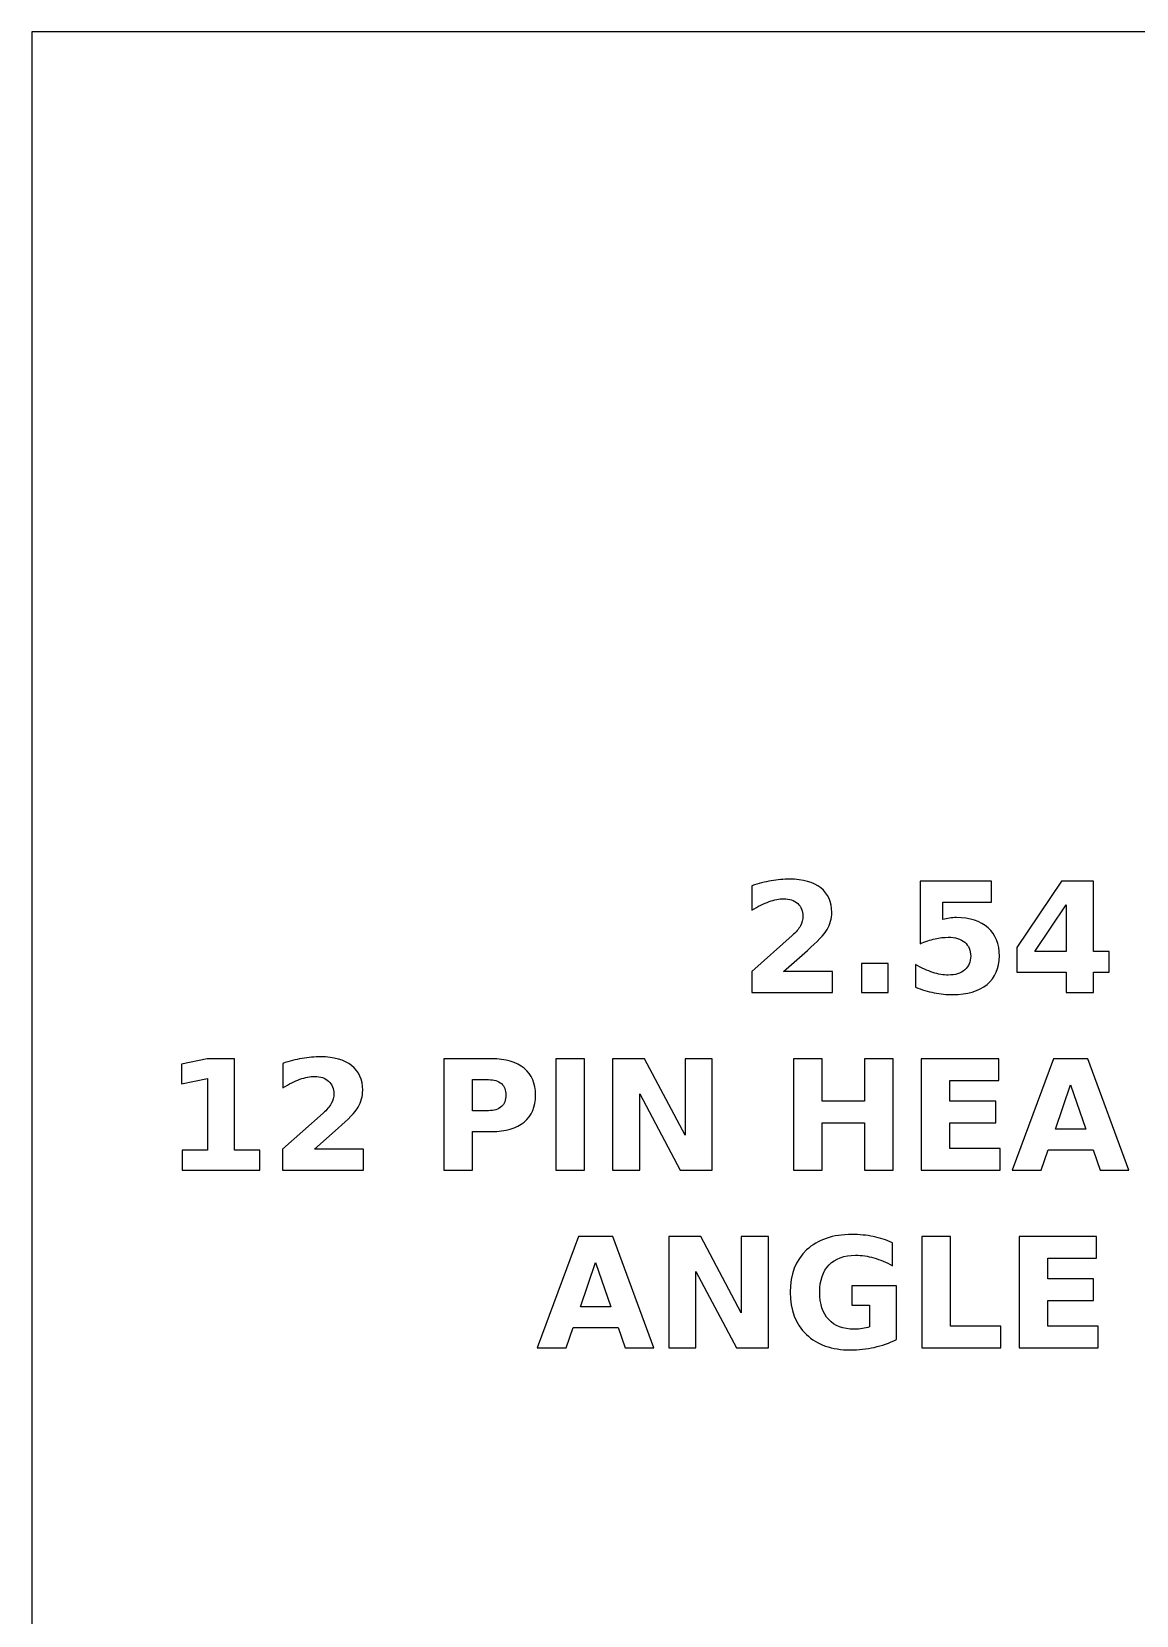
# Model space of a CAD drawing. Header units: centimetres. Extents: x -11.5 to -9.5, y -20.9 to -6.8.
# Drawn here: x -11.5 to -10.479, y -8.314 to -6.85 of the extents above; entities that cross this region are included whole.
import ezdxf

# ---------------------------------------------------------------- set-up
doc = ezdxf.new("R2010")
doc.units = ezdxf.units.CM
doc.header["$MEASUREMENT"] = 0
doc.layers.add('Layer 1', color=7, linetype='Continuous')

msp = doc.modelspace()

# ---------------------------------------------------------------- linework, layer by layer
at = {"layer": 'Layer 1', "color": 7}
msp.add_lwpolyline([(-11.5, -20.85), (-9.5, -20.85), (-9.5, -6.85), (-11.5, -6.85), (-11.5, -20.85)], close=True, dxfattribs=at)
at = {"layer": 'Layer 1', "color": 250}
for points, knots in [([(-10.80503, -7.71872), (-10.80503, -7.71872), (-10.75975, -7.71872), (-10.75975, -7.71872), (-10.75975, -7.71872), (-10.75975, -7.71872), (-10.75975, -7.73822), (-10.75975, -7.73822), (-10.75975, -7.73822), (-10.75975, -7.73822), (-10.83452, -7.73822), (-10.83452, -7.73822), (-10.83452, -7.73822), (-10.83452, -7.73822), (-10.83452, -7.71872), (-10.83452, -7.71872), (-10.83452, -7.71872), (-10.83452, -7.71872), (-10.79696, -7.68559), (-10.79696, -7.68559), (-10.79696, -7.68559), (-10.7936, -7.68255), (-10.79113, -7.67959), (-10.78953, -7.6767), (-10.78953, -7.6767), (-10.78791, -7.6738), (-10.78711, -7.67079), (-10.78711, -7.66766), (-10.78711, -7.66766), (-10.78711, -7.66284), (-10.78873, -7.65896), (-10.79197, -7.65602), (-10.79197, -7.65602), (-10.7952, -7.65308), (-10.7995, -7.65163), (-10.80489, -7.65163), (-10.80489, -7.65163), (-10.80902, -7.65163), (-10.81354, -7.65252), (-10.81846, -7.65428), (-10.81846, -7.65428), (-10.82337, -7.65605), (-10.82864, -7.65868), (-10.83424, -7.66216), (-10.83424, -7.66216), (-10.83424, -7.66216), (-10.83424, -7.63956), (-10.83424, -7.63956), (-10.83424, -7.63956), (-10.82826, -7.63759), (-10.82236, -7.63608), (-10.81653, -7.63505), (-10.81653, -7.63505), (-10.81069, -7.63401), (-10.80498, -7.63349), (-10.79936, -7.63349), (-10.79936, -7.63349), (-10.78706, -7.63349), (-10.77749, -7.6362), (-10.77067, -7.64163), (-10.77067, -7.64163), (-10.76385, -7.64704), (-10.76044, -7.65459), (-10.76044, -7.6643), (-10.76044, -7.6643), (-10.76044, -7.6699), (-10.76189, -7.67512), (-10.76479, -7.67997), (-10.76479, -7.67997), (-10.76768, -7.68481), (-10.77377, -7.6913), (-10.78304, -7.69944), (-10.78304, -7.69944), (-10.78304, -7.69944), (-10.80503, -7.71872), (-10.80503, -7.71872)], [0, 0, 0, 0, 0.0526316, 0.0526316, 0.0526316, 0.0526316, 0.1052632, 0.1052632, 0.1052632, 0.1052632, 0.1578947, 0.1578947, 0.1578947, 0.1578947, 0.2105263, 0.2105263, 0.2105263, 0.2105263, 0.2631579, 0.2631579, 0.2631579, 0.2631579, 0.3157895, 0.3157895, 0.3157895, 0.3157895, 0.3684211, 0.3684211, 0.3684211, 0.3684211, 0.4210526, 0.4210526, 0.4210526, 0.4210526, 0.4736842, 0.4736842, 0.4736842, 0.4736842, 0.5263158, 0.5263158, 0.5263158, 0.5263158, 0.5789474, 0.5789474, 0.5789474, 0.5789474, 0.6315789, 0.6315789, 0.6315789, 0.6315789, 0.6842105, 0.6842105, 0.6842105, 0.6842105, 0.7368421, 0.7368421, 0.7368421, 0.7368421, 0.7894737, 0.7894737, 0.7894737, 0.7894737, 0.8421053, 0.8421053, 0.8421053, 0.8421053, 0.8947368, 0.8947368, 0.8947368, 0.8947368, 0.9473684, 0.9473684, 0.9473684, 0.9473684, 1, 1, 1, 1]), ([(-10.67894, -7.63535), (-10.67894, -7.63535), (-10.613, -7.63535), (-10.613, -7.63535), (-10.613, -7.63535), (-10.613, -7.63535), (-10.613, -7.65485), (-10.613, -7.65485), (-10.613, -7.65485), (-10.613, -7.65485), (-10.6578, -7.65485), (-10.6578, -7.65485), (-10.6578, -7.65485), (-10.6578, -7.65485), (-10.6578, -7.67077), (-10.6578, -7.67077), (-10.6578, -7.67077), (-10.65578, -7.67023), (-10.65375, -7.66981), (-10.65171, -7.6695), (-10.65171, -7.6695), (-10.64966, -7.66919), (-10.64752, -7.66905), (-10.64533, -7.66905), (-10.64533, -7.66905), (-10.63278, -7.66905), (-10.62302, -7.67218), (-10.61603, -7.67846), (-10.61603, -7.67846), (-10.60905, -7.68472), (-10.60557, -7.69346), (-10.60557, -7.70466), (-10.60557, -7.70466), (-10.60557, -7.71578), (-10.60938, -7.72449), (-10.61697, -7.73079), (-10.61697, -7.73079), (-10.62457, -7.73707), (-10.63513, -7.74022), (-10.64863, -7.74022), (-10.64863, -7.74022), (-10.65446, -7.74022), (-10.66025, -7.73965), (-10.66596, -7.73853), (-10.66596, -7.73853), (-10.67168, -7.7374), (-10.67737, -7.7357), (-10.68301, -7.7334), (-10.68301, -7.7334), (-10.68301, -7.7334), (-10.68301, -7.71251), (-10.68301, -7.71251), (-10.68301, -7.71251), (-10.67741, -7.71574), (-10.6721, -7.71814), (-10.66707, -7.71973), (-10.66707, -7.71973), (-10.66203, -7.72136), (-10.65728, -7.72216), (-10.65284, -7.72216), (-10.65284, -7.72216), (-10.64639, -7.72216), (-10.64134, -7.72058), (-10.63764, -7.71743), (-10.63764, -7.71743), (-10.63395, -7.7143), (-10.63209, -7.71005), (-10.63209, -7.70466), (-10.63209, -7.70466), (-10.63209, -7.69925), (-10.63395, -7.69499), (-10.63764, -7.69187), (-10.63764, -7.69187), (-10.64134, -7.68874), (-10.64639, -7.68719), (-10.65284, -7.68719), (-10.65284, -7.68719), (-10.65665, -7.68719), (-10.66072, -7.68768), (-10.66502, -7.68867), (-10.66502, -7.68867), (-10.66935, -7.68965), (-10.67398, -7.69118), (-10.67894, -7.69325), (-10.67894, -7.69325), (-10.67894, -7.69325), (-10.67894, -7.63535), (-10.67894, -7.63535)], [0, 0, 0, 0, 0.0454545, 0.0454545, 0.0454545, 0.0454545, 0.0909091, 0.0909091, 0.0909091, 0.0909091, 0.1363636, 0.1363636, 0.1363636, 0.1363636, 0.1818182, 0.1818182, 0.1818182, 0.1818182, 0.2272727, 0.2272727, 0.2272727, 0.2272727, 0.2727273, 0.2727273, 0.2727273, 0.2727273, 0.3181818, 0.3181818, 0.3181818, 0.3181818, 0.3636364, 0.3636364, 0.3636364, 0.3636364, 0.4090909, 0.4090909, 0.4090909, 0.4090909, 0.4545455, 0.4545455, 0.4545455, 0.4545455, 0.5, 0.5, 0.5, 0.5, 0.5454545, 0.5454545, 0.5454545, 0.5454545, 0.5909091, 0.5909091, 0.5909091, 0.5909091, 0.6363636, 0.6363636, 0.6363636, 0.6363636, 0.6818182, 0.6818182, 0.6818182, 0.6818182, 0.7272727, 0.7272727, 0.7272727, 0.7272727, 0.7727273, 0.7727273, 0.7727273, 0.7727273, 0.8181818, 0.8181818, 0.8181818, 0.8181818, 0.8636364, 0.8636364, 0.8636364, 0.8636364, 0.9090909, 0.9090909, 0.9090909, 0.9090909, 0.9545455, 0.9545455, 0.9545455, 0.9545455, 1, 1, 1, 1]), ([(-10.54816, -7.63535), (-10.54816, -7.63535), (-10.51866, -7.63535), (-10.51866, -7.63535), (-10.51866, -7.63535), (-10.51866, -7.63535), (-10.51866, -7.70026), (-10.51866, -7.70026), (-10.51866, -7.70026), (-10.51866, -7.70026), (-10.50399, -7.70026), (-10.50399, -7.70026), (-10.50399, -7.70026), (-10.50399, -7.70026), (-10.50399, -7.71948), (-10.50399, -7.71948), (-10.50399, -7.71948), (-10.50399, -7.71948), (-10.51866, -7.71948), (-10.51866, -7.71948), (-10.51866, -7.71948), (-10.51866, -7.71948), (-10.51866, -7.73822), (-10.51866, -7.73822), (-10.51866, -7.73822), (-10.51866, -7.73822), (-10.54373, -7.73822), (-10.54373, -7.73822), (-10.54373, -7.73822), (-10.54373, -7.73822), (-10.54373, -7.71948), (-10.54373, -7.71948), (-10.54373, -7.71948), (-10.54373, -7.71948), (-10.58936, -7.71948), (-10.58936, -7.71948), (-10.58936, -7.71948), (-10.58936, -7.71948), (-10.58936, -7.69673), (-10.58936, -7.69673), (-10.58936, -7.69673), (-10.58936, -7.69673), (-10.54816, -7.63535), (-10.54816, -7.63535)], [0, 0, 0, 0, 0.0909091, 0.0909091, 0.0909091, 0.0909091, 0.1818182, 0.1818182, 0.1818182, 0.1818182, 0.2727273, 0.2727273, 0.2727273, 0.2727273, 0.3636364, 0.3636364, 0.3636364, 0.3636364, 0.4545455, 0.4545455, 0.4545455, 0.4545455, 0.5454545, 0.5454545, 0.5454545, 0.5454545, 0.6363636, 0.6363636, 0.6363636, 0.6363636, 0.7272727, 0.7272727, 0.7272727, 0.7272727, 0.8181818, 0.8181818, 0.8181818, 0.8181818, 0.9090909, 0.9090909, 0.9090909, 0.9090909, 1, 1, 1, 1]), ([(-10.54373, -7.6572), (-10.54373, -7.6572), (-10.57283, -7.70026), (-10.57283, -7.70026), (-10.57283, -7.70026), (-10.57283, -7.70026), (-10.54373, -7.70026), (-10.54373, -7.70026), (-10.54373, -7.70026), (-10.54373, -7.70026), (-10.54373, -7.6572), (-10.54373, -7.6572)], [0, 0, 0, 0, 0.3333333, 0.3333333, 0.3333333, 0.3333333, 0.6666667, 0.6666667, 0.6666667, 0.6666667, 1, 1, 1, 1]), ([(-10.73311, -7.71155), (-10.73311, -7.71155), (-10.70829, -7.71155), (-10.70829, -7.71155), (-10.70829, -7.71155), (-10.70829, -7.71155), (-10.70829, -7.73822), (-10.70829, -7.73822), (-10.70829, -7.73822), (-10.70829, -7.73822), (-10.73311, -7.73822), (-10.73311, -7.73822), (-10.73311, -7.73822), (-10.73311, -7.73822), (-10.73311, -7.71155), (-10.73311, -7.71155)], [0, 0, 0, 0, 0.25, 0.25, 0.25, 0.25, 0.5, 0.5, 0.5, 0.5, 0.75, 0.75, 0.75, 0.75, 1, 1, 1, 1]), ([(-11.36095, -7.88415), (-11.36095, -7.88415), (-11.33752, -7.88415), (-11.33752, -7.88415), (-11.33752, -7.88415), (-11.33752, -7.88415), (-11.33752, -7.81766), (-11.33752, -7.81766), (-11.33752, -7.81766), (-11.33752, -7.81766), (-11.36156, -7.82263), (-11.36156, -7.82263), (-11.36156, -7.82263), (-11.36156, -7.82263), (-11.36156, -7.80456), (-11.36156, -7.80456), (-11.36156, -7.80456), (-11.36156, -7.80456), (-11.33766, -7.7996), (-11.33766, -7.7996), (-11.33766, -7.7996), (-11.33766, -7.7996), (-11.31245, -7.7996), (-11.31245, -7.7996), (-11.31245, -7.7996), (-11.31245, -7.7996), (-11.31245, -7.88415), (-11.31245, -7.88415), (-11.31245, -7.88415), (-11.31245, -7.88415), (-11.28903, -7.88415), (-11.28903, -7.88415), (-11.28903, -7.88415), (-11.28903, -7.88415), (-11.28903, -7.90247), (-11.28903, -7.90247), (-11.28903, -7.90247), (-11.28903, -7.90247), (-11.36095, -7.90247), (-11.36095, -7.90247), (-11.36095, -7.90247), (-11.36095, -7.90247), (-11.36095, -7.88415), (-11.36095, -7.88415)], [0, 0, 0, 0, 0.0909091, 0.0909091, 0.0909091, 0.0909091, 0.1818182, 0.1818182, 0.1818182, 0.1818182, 0.2727273, 0.2727273, 0.2727273, 0.2727273, 0.3636364, 0.3636364, 0.3636364, 0.3636364, 0.4545455, 0.4545455, 0.4545455, 0.4545455, 0.5454545, 0.5454545, 0.5454545, 0.5454545, 0.6363636, 0.6363636, 0.6363636, 0.6363636, 0.7272727, 0.7272727, 0.7272727, 0.7272727, 0.8181818, 0.8181818, 0.8181818, 0.8181818, 0.9090909, 0.9090909, 0.9090909, 0.9090909, 1, 1, 1, 1]), ([(-11.23863, -7.88297), (-11.23863, -7.88297), (-11.19335, -7.88297), (-11.19335, -7.88297), (-11.19335, -7.88297), (-11.19335, -7.88297), (-11.19335, -7.90247), (-11.19335, -7.90247), (-11.19335, -7.90247), (-11.19335, -7.90247), (-11.26812, -7.90247), (-11.26812, -7.90247), (-11.26812, -7.90247), (-11.26812, -7.90247), (-11.26812, -7.88297), (-11.26812, -7.88297), (-11.26812, -7.88297), (-11.26812, -7.88297), (-11.23056, -7.84984), (-11.23056, -7.84984), (-11.23056, -7.84984), (-11.2272, -7.8468), (-11.22473, -7.84384), (-11.22313, -7.84095), (-11.22313, -7.84095), (-11.22151, -7.83805), (-11.22071, -7.83504), (-11.22071, -7.83191), (-11.22071, -7.83191), (-11.22071, -7.82709), (-11.22233, -7.82321), (-11.22557, -7.82027), (-11.22557, -7.82027), (-11.2288, -7.81733), (-11.2331, -7.81588), (-11.23849, -7.81588), (-11.23849, -7.81588), (-11.24262, -7.81588), (-11.24714, -7.81677), (-11.25206, -7.81853), (-11.25206, -7.81853), (-11.25697, -7.8203), (-11.26224, -7.82293), (-11.26784, -7.82641), (-11.26784, -7.82641), (-11.26784, -7.82641), (-11.26784, -7.80381), (-11.26784, -7.80381), (-11.26784, -7.80381), (-11.26186, -7.80184), (-11.25596, -7.80033), (-11.25013, -7.7993), (-11.25013, -7.7993), (-11.24429, -7.79826), (-11.23858, -7.79774), (-11.23296, -7.79774), (-11.23296, -7.79774), (-11.22066, -7.79774), (-11.21109, -7.80045), (-11.20427, -7.80588), (-11.20427, -7.80588), (-11.19745, -7.81129), (-11.19404, -7.81884), (-11.19404, -7.82855), (-11.19404, -7.82855), (-11.19404, -7.83415), (-11.19549, -7.83937), (-11.19839, -7.84422), (-11.19839, -7.84422), (-11.20128, -7.84906), (-11.20737, -7.85555), (-11.21664, -7.86369), (-11.21664, -7.86369), (-11.21664, -7.86369), (-11.23863, -7.88297), (-11.23863, -7.88297)], [0, 0, 0, 0, 0.0526316, 0.0526316, 0.0526316, 0.0526316, 0.1052632, 0.1052632, 0.1052632, 0.1052632, 0.1578947, 0.1578947, 0.1578947, 0.1578947, 0.2105263, 0.2105263, 0.2105263, 0.2105263, 0.2631579, 0.2631579, 0.2631579, 0.2631579, 0.3157895, 0.3157895, 0.3157895, 0.3157895, 0.3684211, 0.3684211, 0.3684211, 0.3684211, 0.4210526, 0.4210526, 0.4210526, 0.4210526, 0.4736842, 0.4736842, 0.4736842, 0.4736842, 0.5263158, 0.5263158, 0.5263158, 0.5263158, 0.5789474, 0.5789474, 0.5789474, 0.5789474, 0.6315789, 0.6315789, 0.6315789, 0.6315789, 0.6842105, 0.6842105, 0.6842105, 0.6842105, 0.7368421, 0.7368421, 0.7368421, 0.7368421, 0.7894737, 0.7894737, 0.7894737, 0.7894737, 0.8421053, 0.8421053, 0.8421053, 0.8421053, 0.8947368, 0.8947368, 0.8947368, 0.8947368, 0.9473684, 0.9473684, 0.9473684, 0.9473684, 1, 1, 1, 1]), ([(-11.11901, -7.7996), (-11.11901, -7.7996), (-11.07499, -7.7996), (-11.07499, -7.7996), (-11.07499, -7.7996), (-11.06189, -7.7996), (-11.05184, -7.80252), (-11.04483, -7.80833), (-11.04483, -7.80833), (-11.03783, -7.81414), (-11.03432, -7.82241), (-11.03432, -7.83316), (-11.03432, -7.83316), (-11.03432, -7.84393), (-11.03783, -7.85223), (-11.04483, -7.85804), (-11.04483, -7.85804), (-11.05184, -7.86385), (-11.06189, -7.86677), (-11.07499, -7.86677), (-11.07499, -7.86677), (-11.07499, -7.86677), (-11.09248, -7.86677), (-11.09248, -7.86677), (-11.09248, -7.86677), (-11.09248, -7.86677), (-11.09248, -7.90247), (-11.09248, -7.90247), (-11.09248, -7.90247), (-11.09248, -7.90247), (-11.11901, -7.90247), (-11.11901, -7.90247), (-11.11901, -7.90247), (-11.11901, -7.90247), (-11.11901, -7.7996), (-11.11901, -7.7996)], [0, 0, 0, 0, 0.1111111, 0.1111111, 0.1111111, 0.1111111, 0.2222222, 0.2222222, 0.2222222, 0.2222222, 0.3333333, 0.3333333, 0.3333333, 0.3333333, 0.4444444, 0.4444444, 0.4444444, 0.4444444, 0.5555556, 0.5555556, 0.5555556, 0.5555556, 0.6666667, 0.6666667, 0.6666667, 0.6666667, 0.7777778, 0.7777778, 0.7777778, 0.7777778, 0.8888889, 0.8888889, 0.8888889, 0.8888889, 1, 1, 1, 1]), ([(-11.0156, -7.7996), (-11.0156, -7.7996), (-10.98907, -7.7996), (-10.98907, -7.7996), (-10.98907, -7.7996), (-10.98907, -7.7996), (-10.98907, -7.90247), (-10.98907, -7.90247), (-10.98907, -7.90247), (-10.98907, -7.90247), (-11.0156, -7.90247), (-11.0156, -7.90247), (-11.0156, -7.90247), (-11.0156, -7.90247), (-11.0156, -7.7996), (-11.0156, -7.7996)], [0, 0, 0, 0, 0.25, 0.25, 0.25, 0.25, 0.5, 0.5, 0.5, 0.5, 0.75, 0.75, 0.75, 0.75, 1, 1, 1, 1]), ([(-10.96311, -7.7996), (-10.96311, -7.7996), (-10.93348, -7.7996), (-10.93348, -7.7996), (-10.93348, -7.7996), (-10.93348, -7.7996), (-10.89606, -7.87016), (-10.89606, -7.87016), (-10.89606, -7.87016), (-10.89606, -7.87016), (-10.89606, -7.7996), (-10.89606, -7.7996), (-10.89606, -7.7996), (-10.89606, -7.7996), (-10.87092, -7.7996), (-10.87092, -7.7996), (-10.87092, -7.7996), (-10.87092, -7.7996), (-10.87092, -7.90247), (-10.87092, -7.90247), (-10.87092, -7.90247), (-10.87092, -7.90247), (-10.90055, -7.90247), (-10.90055, -7.90247), (-10.90055, -7.90247), (-10.90055, -7.90247), (-10.93797, -7.83191), (-10.93797, -7.83191), (-10.93797, -7.83191), (-10.93797, -7.83191), (-10.93797, -7.90247), (-10.93797, -7.90247), (-10.93797, -7.90247), (-10.93797, -7.90247), (-10.96311, -7.90247), (-10.96311, -7.90247), (-10.96311, -7.90247), (-10.96311, -7.90247), (-10.96311, -7.7996), (-10.96311, -7.7996)], [0, 0, 0, 0, 0.1, 0.1, 0.1, 0.1, 0.2, 0.2, 0.2, 0.2, 0.3, 0.3, 0.3, 0.3, 0.4, 0.4, 0.4, 0.4, 0.5, 0.5, 0.5, 0.5, 0.6, 0.6, 0.6, 0.6, 0.7, 0.7, 0.7, 0.7, 0.8, 0.8, 0.8, 0.8, 0.9, 0.9, 0.9, 0.9, 1, 1, 1, 1]), ([(-10.79589, -7.7996), (-10.79589, -7.7996), (-10.76936, -7.7996), (-10.76936, -7.7996), (-10.76936, -7.7996), (-10.76936, -7.7996), (-10.76936, -7.83881), (-10.76936, -7.83881), (-10.76936, -7.83881), (-10.76936, -7.83881), (-10.73023, -7.83881), (-10.73023, -7.83881), (-10.73023, -7.83881), (-10.73023, -7.83881), (-10.73023, -7.7996), (-10.73023, -7.7996), (-10.73023, -7.7996), (-10.73023, -7.7996), (-10.7037, -7.7996), (-10.7037, -7.7996), (-10.7037, -7.7996), (-10.7037, -7.7996), (-10.7037, -7.90247), (-10.7037, -7.90247), (-10.7037, -7.90247), (-10.7037, -7.90247), (-10.73023, -7.90247), (-10.73023, -7.90247), (-10.73023, -7.90247), (-10.73023, -7.90247), (-10.73023, -7.85887), (-10.73023, -7.85887), (-10.73023, -7.85887), (-10.73023, -7.85887), (-10.76936, -7.85887), (-10.76936, -7.85887), (-10.76936, -7.85887), (-10.76936, -7.85887), (-10.76936, -7.90247), (-10.76936, -7.90247), (-10.76936, -7.90247), (-10.76936, -7.90247), (-10.79589, -7.90247), (-10.79589, -7.90247), (-10.79589, -7.90247), (-10.79589, -7.90247), (-10.79589, -7.7996), (-10.79589, -7.7996)], [0, 0, 0, 0, 0.0833333, 0.0833333, 0.0833333, 0.0833333, 0.1666667, 0.1666667, 0.1666667, 0.1666667, 0.25, 0.25, 0.25, 0.25, 0.3333333, 0.3333333, 0.3333333, 0.3333333, 0.4166667, 0.4166667, 0.4166667, 0.4166667, 0.5, 0.5, 0.5, 0.5, 0.5833333, 0.5833333, 0.5833333, 0.5833333, 0.6666667, 0.6666667, 0.6666667, 0.6666667, 0.75, 0.75, 0.75, 0.75, 0.8333333, 0.8333333, 0.8333333, 0.8333333, 0.9166667, 0.9166667, 0.9166667, 0.9166667, 1, 1, 1, 1]), ([(-10.6778, -7.7996), (-10.6778, -7.7996), (-10.60621, -7.7996), (-10.60621, -7.7996), (-10.60621, -7.7996), (-10.60621, -7.7996), (-10.60621, -7.81966), (-10.60621, -7.81966), (-10.60621, -7.81966), (-10.60621, -7.81966), (-10.65127, -7.81966), (-10.65127, -7.81966), (-10.65127, -7.81966), (-10.65127, -7.81966), (-10.65127, -7.83881), (-10.65127, -7.83881), (-10.65127, -7.83881), (-10.65127, -7.83881), (-10.60892, -7.83881), (-10.60892, -7.83881), (-10.60892, -7.83881), (-10.60892, -7.83881), (-10.60892, -7.85887), (-10.60892, -7.85887), (-10.60892, -7.85887), (-10.60892, -7.85887), (-10.65127, -7.85887), (-10.65127, -7.85887), (-10.65127, -7.85887), (-10.65127, -7.85887), (-10.65127, -7.88241), (-10.65127, -7.88241), (-10.65127, -7.88241), (-10.65127, -7.88241), (-10.60471, -7.88241), (-10.60471, -7.88241), (-10.60471, -7.88241), (-10.60471, -7.88241), (-10.60471, -7.90247), (-10.60471, -7.90247), (-10.60471, -7.90247), (-10.60471, -7.90247), (-10.6778, -7.90247), (-10.6778, -7.90247), (-10.6778, -7.90247), (-10.6778, -7.90247), (-10.6778, -7.7996), (-10.6778, -7.7996)], [0, 0, 0, 0, 0.0833333, 0.0833333, 0.0833333, 0.0833333, 0.1666667, 0.1666667, 0.1666667, 0.1666667, 0.25, 0.25, 0.25, 0.25, 0.3333333, 0.3333333, 0.3333333, 0.3333333, 0.4166667, 0.4166667, 0.4166667, 0.4166667, 0.5, 0.5, 0.5, 0.5, 0.5833333, 0.5833333, 0.5833333, 0.5833333, 0.6666667, 0.6666667, 0.6666667, 0.6666667, 0.75, 0.75, 0.75, 0.75, 0.8333333, 0.8333333, 0.8333333, 0.8333333, 0.9166667, 0.9166667, 0.9166667, 0.9166667, 1, 1, 1, 1]), ([(-10.51898, -7.88375), (-10.51898, -7.88375), (-10.56047, -7.88375), (-10.56047, -7.88375), (-10.56047, -7.88375), (-10.56047, -7.88375), (-10.56701, -7.90247), (-10.56701, -7.90247), (-10.56701, -7.90247), (-10.56701, -7.90247), (-10.59368, -7.90247), (-10.59368, -7.90247), (-10.59368, -7.90247), (-10.59368, -7.90247), (-10.55558, -7.7996), (-10.55558, -7.7996), (-10.55558, -7.7996), (-10.55558, -7.7996), (-10.52395, -7.7996), (-10.52395, -7.7996), (-10.52395, -7.7996), (-10.52395, -7.7996), (-10.48585, -7.90247), (-10.48585, -7.90247), (-10.48585, -7.90247), (-10.48585, -7.90247), (-10.51252, -7.90247), (-10.51252, -7.90247), (-10.51252, -7.90247), (-10.51252, -7.90247), (-10.51898, -7.88375), (-10.51898, -7.88375)], [0, 0, 0, 0, 0.125, 0.125, 0.125, 0.125, 0.25, 0.25, 0.25, 0.25, 0.375, 0.375, 0.375, 0.375, 0.5, 0.5, 0.5, 0.5, 0.625, 0.625, 0.625, 0.625, 0.75, 0.75, 0.75, 0.75, 0.875, 0.875, 0.875, 0.875, 1, 1, 1, 1]), ([(-11.09248, -7.81882), (-11.09248, -7.81882), (-11.09248, -7.84755), (-11.09248, -7.84755), (-11.09248, -7.84755), (-11.09248, -7.84755), (-11.07781, -7.84755), (-11.07781, -7.84755), (-11.07781, -7.84755), (-11.07266, -7.84755), (-11.06868, -7.84631), (-11.06588, -7.84379), (-11.06588, -7.84379), (-11.06308, -7.8413), (-11.06167, -7.83775), (-11.06167, -7.83316), (-11.06167, -7.83316), (-11.06167, -7.82855), (-11.06308, -7.82502), (-11.06588, -7.82253), (-11.06588, -7.82253), (-11.06868, -7.82006), (-11.07266, -7.81882), (-11.07781, -7.81882), (-11.07781, -7.81882), (-11.07781, -7.81882), (-11.09248, -7.81882), (-11.09248, -7.81882)], [0, 0, 0, 0, 0.1428571, 0.1428571, 0.1428571, 0.1428571, 0.2857143, 0.2857143, 0.2857143, 0.2857143, 0.4285714, 0.4285714, 0.4285714, 0.4285714, 0.5714286, 0.5714286, 0.5714286, 0.5714286, 0.7142857, 0.7142857, 0.7142857, 0.7142857, 0.8571429, 0.8571429, 0.8571429, 0.8571429, 1, 1, 1, 1]), ([(-10.55386, -7.86465), (-10.55386, -7.86465), (-10.52566, -7.86465), (-10.52566, -7.86465), (-10.52566, -7.86465), (-10.52566, -7.86465), (-10.53973, -7.82373), (-10.53973, -7.82373), (-10.53973, -7.82373), (-10.53973, -7.82373), (-10.55386, -7.86465), (-10.55386, -7.86465)], [0, 0, 0, 0, 0.3333333, 0.3333333, 0.3333333, 0.3333333, 0.6666667, 0.6666667, 0.6666667, 0.6666667, 1, 1, 1, 1]), ([(-10.95799, -8.048), (-10.95799, -8.048), (-10.99948, -8.048), (-10.99948, -8.048), (-10.99948, -8.048), (-10.99948, -8.048), (-11.00602, -8.06672), (-11.00602, -8.06672), (-11.00602, -8.06672), (-11.00602, -8.06672), (-11.03269, -8.06672), (-11.03269, -8.06672), (-11.03269, -8.06672), (-11.03269, -8.06672), (-10.99459, -7.96385), (-10.99459, -7.96385), (-10.99459, -7.96385), (-10.99459, -7.96385), (-10.96296, -7.96385), (-10.96296, -7.96385), (-10.96296, -7.96385), (-10.96296, -7.96385), (-10.92486, -8.06672), (-10.92486, -8.06672), (-10.92486, -8.06672), (-10.92486, -8.06672), (-10.95153, -8.06672), (-10.95153, -8.06672), (-10.95153, -8.06672), (-10.95153, -8.06672), (-10.95799, -8.048), (-10.95799, -8.048)], [0, 0, 0, 0, 0.125, 0.125, 0.125, 0.125, 0.25, 0.25, 0.25, 0.25, 0.375, 0.375, 0.375, 0.375, 0.5, 0.5, 0.5, 0.5, 0.625, 0.625, 0.625, 0.625, 0.75, 0.75, 0.75, 0.75, 0.875, 0.875, 0.875, 0.875, 1, 1, 1, 1]), ([(-10.91119, -7.96385), (-10.91119, -7.96385), (-10.88156, -7.96385), (-10.88156, -7.96385), (-10.88156, -7.96385), (-10.88156, -7.96385), (-10.84414, -8.03441), (-10.84414, -8.03441), (-10.84414, -8.03441), (-10.84414, -8.03441), (-10.84414, -7.96385), (-10.84414, -7.96385), (-10.84414, -7.96385), (-10.84414, -7.96385), (-10.819, -7.96385), (-10.819, -7.96385), (-10.819, -7.96385), (-10.819, -7.96385), (-10.819, -8.06672), (-10.819, -8.06672), (-10.819, -8.06672), (-10.819, -8.06672), (-10.84863, -8.06672), (-10.84863, -8.06672), (-10.84863, -8.06672), (-10.84863, -8.06672), (-10.88605, -7.99616), (-10.88605, -7.99616), (-10.88605, -7.99616), (-10.88605, -7.99616), (-10.88605, -8.06672), (-10.88605, -8.06672), (-10.88605, -8.06672), (-10.88605, -8.06672), (-10.91119, -8.06672), (-10.91119, -8.06672), (-10.91119, -8.06672), (-10.91119, -8.06672), (-10.91119, -7.96385), (-10.91119, -7.96385)], [0, 0, 0, 0, 0.1, 0.1, 0.1, 0.1, 0.2, 0.2, 0.2, 0.2, 0.3, 0.3, 0.3, 0.3, 0.4, 0.4, 0.4, 0.4, 0.5, 0.5, 0.5, 0.5, 0.6, 0.6, 0.6, 0.6, 0.7, 0.7, 0.7, 0.7, 0.8, 0.8, 0.8, 0.8, 0.9, 0.9, 0.9, 0.9, 1, 1, 1, 1]), ([(-10.70063, -8.05908), (-10.70724, -8.0623), (-10.7141, -8.0647), (-10.72123, -8.06632), (-10.72123, -8.06632), (-10.72836, -8.06792), (-10.73569, -8.06872), (-10.74329, -8.06872), (-10.74329, -8.06872), (-10.76041, -8.06872), (-10.77398, -8.06392), (-10.784, -8.05435), (-10.784, -8.05435), (-10.79402, -8.04478), (-10.79903, -8.0318), (-10.79903, -8.01538), (-10.79903, -8.01538), (-10.79903, -7.9988), (-10.79392, -7.98577), (-10.78374, -7.97624), (-10.78374, -7.97624), (-10.77353, -7.96674), (-10.75956, -7.96199), (-10.74183, -7.96199), (-10.74183, -7.96199), (-10.73499, -7.96199), (-10.72843, -7.96263), (-10.72215, -7.96392), (-10.72215, -7.96392), (-10.71589, -7.96521), (-10.70996, -7.96712), (-10.70441, -7.96964), (-10.70441, -7.96964), (-10.70441, -7.96964), (-10.70441, -7.99092), (-10.70441, -7.99092), (-10.70441, -7.99092), (-10.71015, -7.98765), (-10.71587, -7.98523), (-10.72154, -7.98363), (-10.72154, -7.98363), (-10.7272, -7.98201), (-10.73289, -7.98121), (-10.73859, -7.98121), (-10.73859, -7.98121), (-10.74917, -7.98121), (-10.75731, -7.98417), (-10.76302, -7.99007), (-10.76302, -7.99007), (-10.76874, -7.99598), (-10.77161, -8.00442), (-10.77161, -8.01538), (-10.77161, -8.01538), (-10.77161, -8.02627), (-10.76885, -8.03469), (-10.76333, -8.04061), (-10.76333, -8.04061), (-10.75782, -8.04654), (-10.74999, -8.0495), (-10.73983, -8.0495), (-10.73983, -8.0495), (-10.73708, -8.0495), (-10.73452, -8.04934), (-10.73214, -8.04899), (-10.73214, -8.04899), (-10.72977, -8.04863), (-10.72765, -8.04809), (-10.72577, -8.04736), (-10.72577, -8.04736), (-10.72577, -8.04736), (-10.72577, -8.02737), (-10.72577, -8.02737), (-10.72577, -8.02737), (-10.72577, -8.02737), (-10.74195, -8.02737), (-10.74195, -8.02737), (-10.74195, -8.02737), (-10.74195, -8.02737), (-10.74195, -8.00959), (-10.74195, -8.00959), (-10.74195, -8.00959), (-10.74195, -8.00959), (-10.70063, -8.00959), (-10.70063, -8.00959), (-10.70063, -8.00959), (-10.70063, -8.00959), (-10.70063, -8.05908), (-10.70063, -8.05908)], [0, 0, 0, 0, 0.0454545, 0.0454545, 0.0454545, 0.0454545, 0.0909091, 0.0909091, 0.0909091, 0.0909091, 0.1363636, 0.1363636, 0.1363636, 0.1363636, 0.1818182, 0.1818182, 0.1818182, 0.1818182, 0.2272727, 0.2272727, 0.2272727, 0.2272727, 0.2727273, 0.2727273, 0.2727273, 0.2727273, 0.3181818, 0.3181818, 0.3181818, 0.3181818, 0.3636364, 0.3636364, 0.3636364, 0.3636364, 0.4090909, 0.4090909, 0.4090909, 0.4090909, 0.4545455, 0.4545455, 0.4545455, 0.4545455, 0.5, 0.5, 0.5, 0.5, 0.5454545, 0.5454545, 0.5454545, 0.5454545, 0.5909091, 0.5909091, 0.5909091, 0.5909091, 0.6363636, 0.6363636, 0.6363636, 0.6363636, 0.6818182, 0.6818182, 0.6818182, 0.6818182, 0.7272727, 0.7272727, 0.7272727, 0.7272727, 0.7727273, 0.7727273, 0.7727273, 0.7727273, 0.8181818, 0.8181818, 0.8181818, 0.8181818, 0.8636364, 0.8636364, 0.8636364, 0.8636364, 0.9090909, 0.9090909, 0.9090909, 0.9090909, 0.9545455, 0.9545455, 0.9545455, 0.9545455, 1, 1, 1, 1]), ([(-10.67727, -7.96385), (-10.67727, -7.96385), (-10.65074, -7.96385), (-10.65074, -7.96385), (-10.65074, -7.96385), (-10.65074, -7.96385), (-10.65074, -8.04666), (-10.65074, -8.04666), (-10.65074, -8.04666), (-10.65074, -8.04666), (-10.60418, -8.04666), (-10.60418, -8.04666), (-10.60418, -8.04666), (-10.60418, -8.04666), (-10.60418, -8.06672), (-10.60418, -8.06672), (-10.60418, -8.06672), (-10.60418, -8.06672), (-10.67727, -8.06672), (-10.67727, -8.06672), (-10.67727, -8.06672), (-10.67727, -8.06672), (-10.67727, -7.96385), (-10.67727, -7.96385)], [0, 0, 0, 0, 0.1666667, 0.1666667, 0.1666667, 0.1666667, 0.3333333, 0.3333333, 0.3333333, 0.3333333, 0.5, 0.5, 0.5, 0.5, 0.6666667, 0.6666667, 0.6666667, 0.6666667, 0.8333333, 0.8333333, 0.8333333, 0.8333333, 1, 1, 1, 1]), ([(-10.58736, -7.96385), (-10.58736, -7.96385), (-10.51577, -7.96385), (-10.51577, -7.96385), (-10.51577, -7.96385), (-10.51577, -7.96385), (-10.51577, -7.98391), (-10.51577, -7.98391), (-10.51577, -7.98391), (-10.51577, -7.98391), (-10.56083, -7.98391), (-10.56083, -7.98391), (-10.56083, -7.98391), (-10.56083, -7.98391), (-10.56083, -8.00306), (-10.56083, -8.00306), (-10.56083, -8.00306), (-10.56083, -8.00306), (-10.51848, -8.00306), (-10.51848, -8.00306), (-10.51848, -8.00306), (-10.51848, -8.00306), (-10.51848, -8.02312), (-10.51848, -8.02312), (-10.51848, -8.02312), (-10.51848, -8.02312), (-10.56083, -8.02312), (-10.56083, -8.02312), (-10.56083, -8.02312), (-10.56083, -8.02312), (-10.56083, -8.04666), (-10.56083, -8.04666), (-10.56083, -8.04666), (-10.56083, -8.04666), (-10.51427, -8.04666), (-10.51427, -8.04666), (-10.51427, -8.04666), (-10.51427, -8.04666), (-10.51427, -8.06672), (-10.51427, -8.06672), (-10.51427, -8.06672), (-10.51427, -8.06672), (-10.58736, -8.06672), (-10.58736, -8.06672), (-10.58736, -8.06672), (-10.58736, -8.06672), (-10.58736, -7.96385), (-10.58736, -7.96385)], [0, 0, 0, 0, 0.0833333, 0.0833333, 0.0833333, 0.0833333, 0.1666667, 0.1666667, 0.1666667, 0.1666667, 0.25, 0.25, 0.25, 0.25, 0.3333333, 0.3333333, 0.3333333, 0.3333333, 0.4166667, 0.4166667, 0.4166667, 0.4166667, 0.5, 0.5, 0.5, 0.5, 0.5833333, 0.5833333, 0.5833333, 0.5833333, 0.6666667, 0.6666667, 0.6666667, 0.6666667, 0.75, 0.75, 0.75, 0.75, 0.8333333, 0.8333333, 0.8333333, 0.8333333, 0.9166667, 0.9166667, 0.9166667, 0.9166667, 1, 1, 1, 1]), ([(-10.99287, -8.0289), (-10.99287, -8.0289), (-10.96467, -8.0289), (-10.96467, -8.0289), (-10.96467, -8.0289), (-10.96467, -8.0289), (-10.97874, -7.98798), (-10.97874, -7.98798), (-10.97874, -7.98798), (-10.97874, -7.98798), (-10.99287, -8.0289), (-10.99287, -8.0289)], [0, 0, 0, 0, 0.3333333, 0.3333333, 0.3333333, 0.3333333, 0.6666667, 0.6666667, 0.6666667, 0.6666667, 1, 1, 1, 1])]:
    msp.add_open_spline(points, degree=3, knots=knots, dxfattribs=at)

doc.saveas('drawing.dxf')
